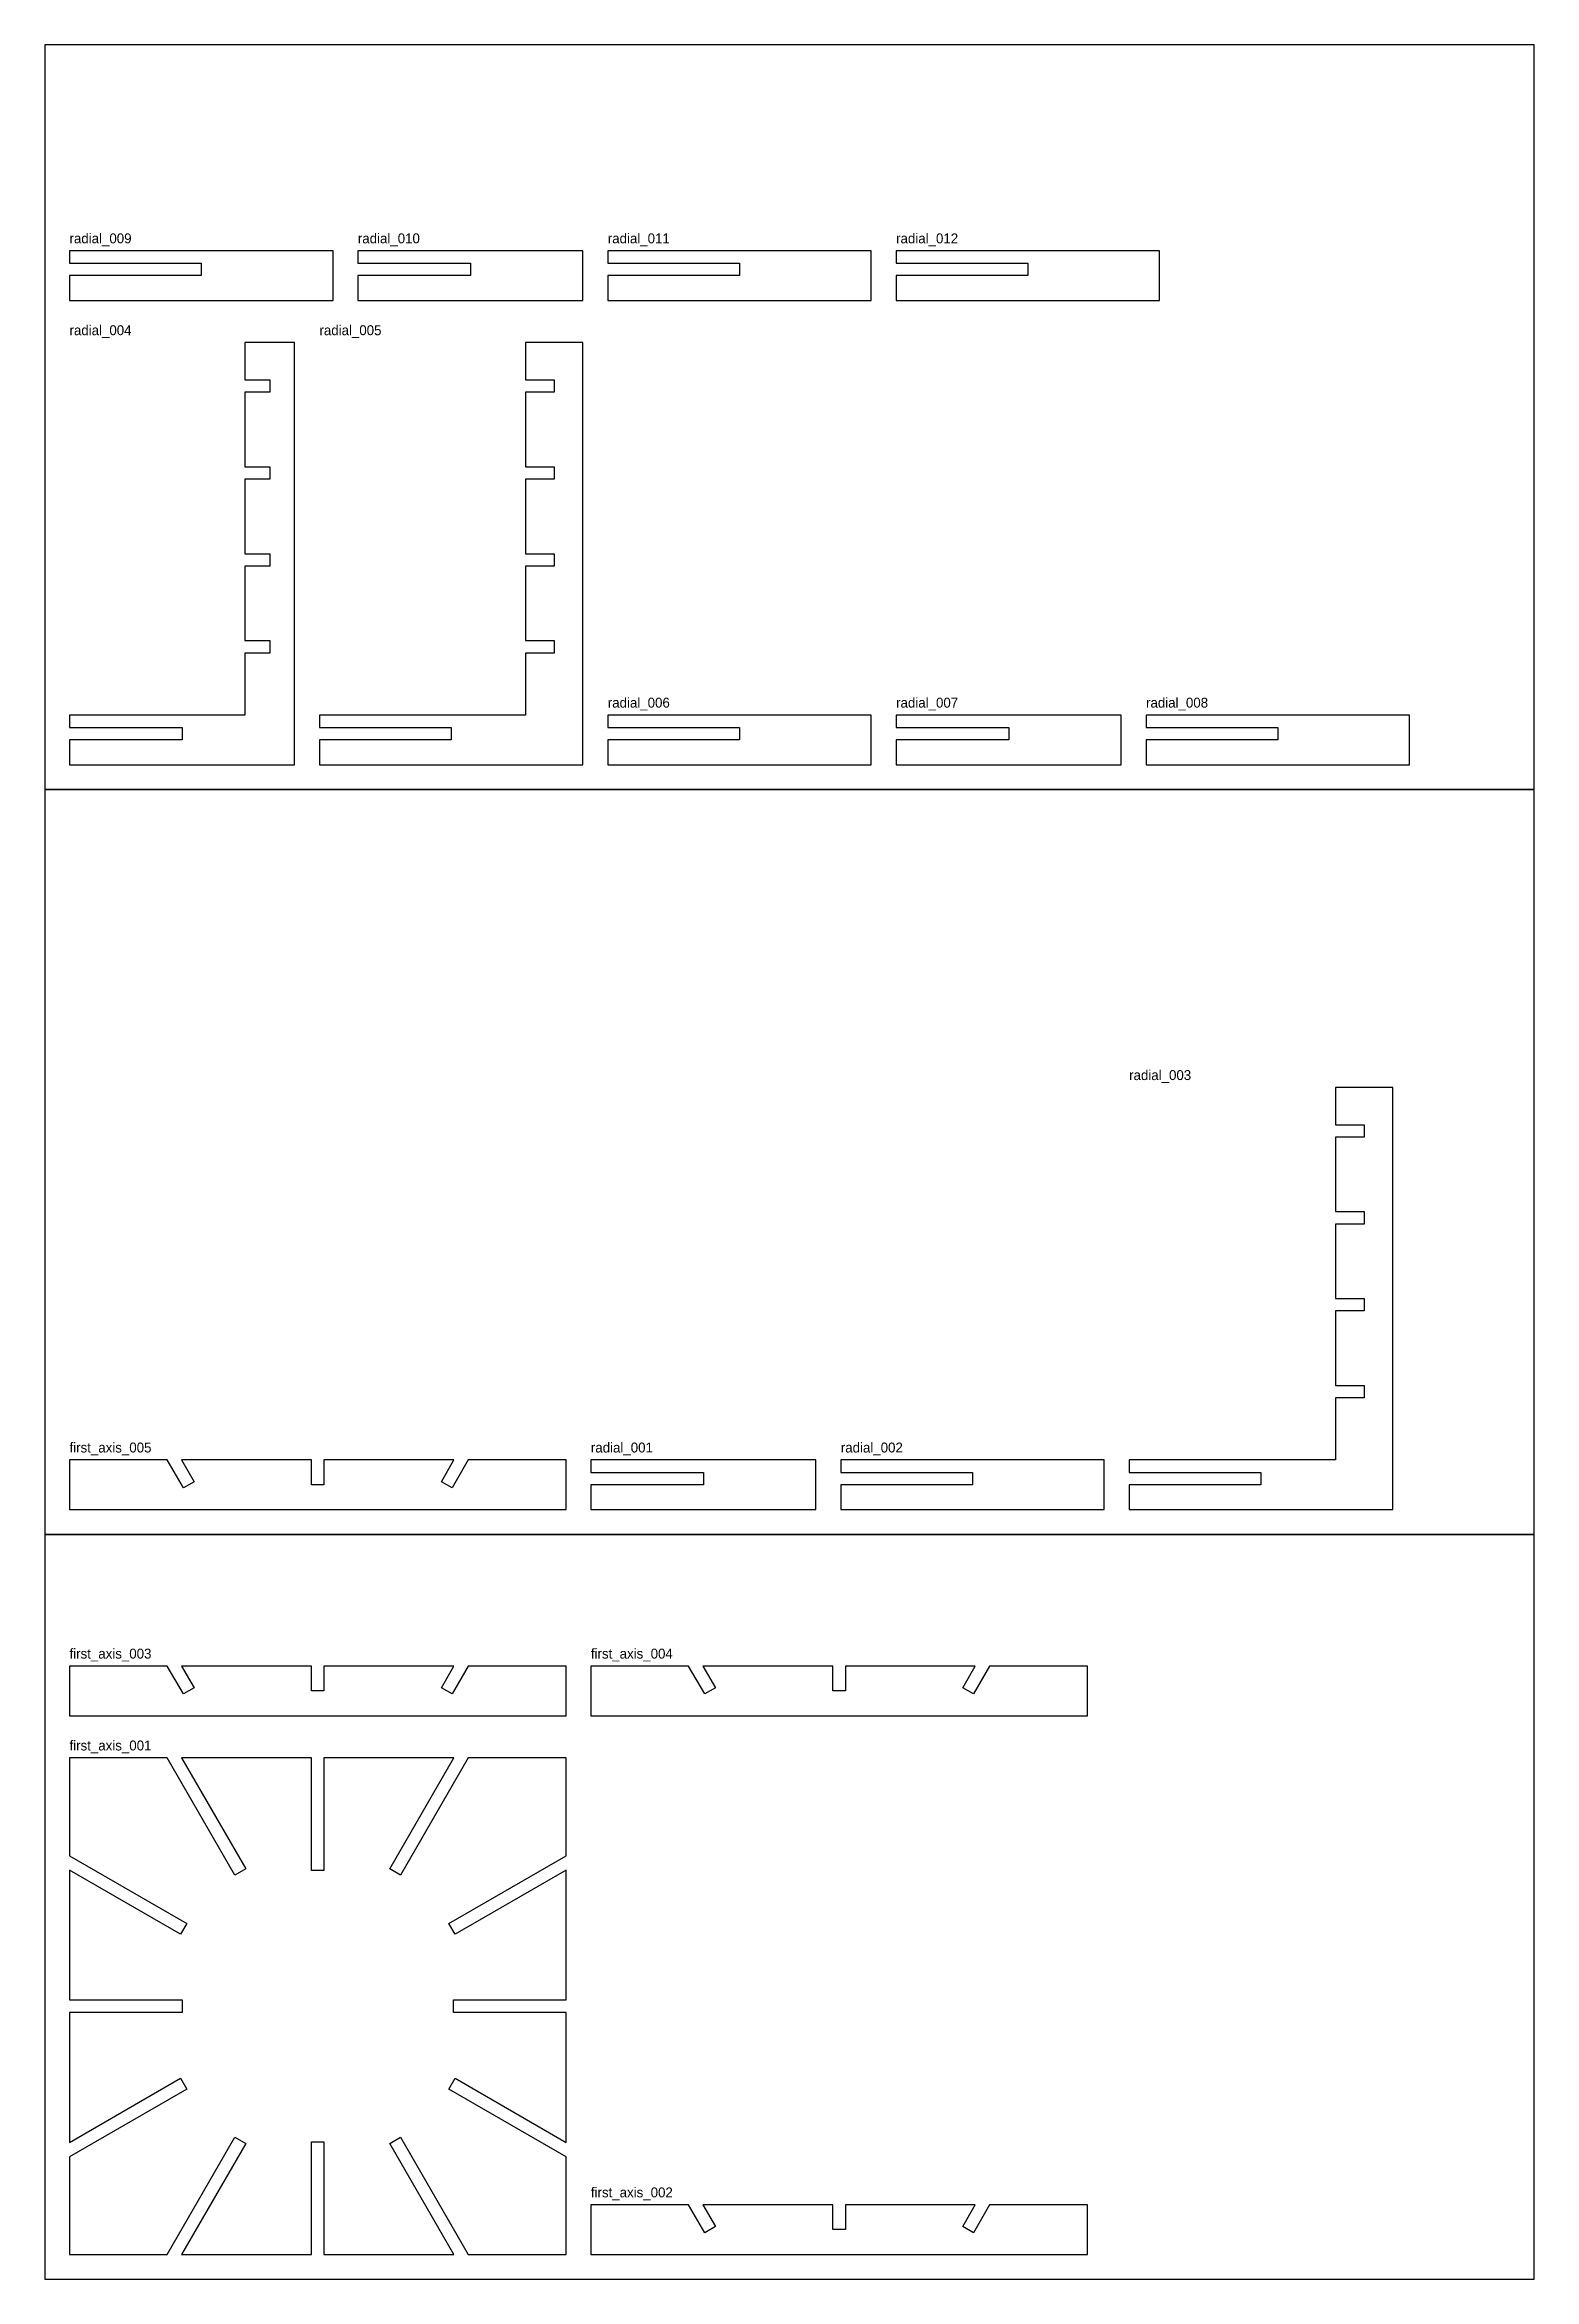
# Model space of a CAD drawing. Header units: metres. Extents: x 0 to 600, y 0 to 900.
import ezdxf

# ---------------------------------------------------------------- set-up
doc = ezdxf.new("R2010")
doc.units = ezdxf.units.M

msp = doc.modelspace()

# ---------------------------------------------------------------- linework, layer by layer
at = {"layer": 'first_axis_001'}
for p, q in [((49.378222, 210), (10, 210)), ((10, 210), (10, 170.621778)), ((76.634891, 162.790064), (49.378222, 210)), ((107.5, 210), (55.151724, 210)), ((55.151724, 210), (80.965018, 165.290064)), ((107.5, 164.665064), (107.5, 210)), ((164.848276, 210), (112.5, 210)), ((112.5, 210), (112.5, 164.665064)), ((139.034982, 165.290064), (164.848276, 210)), ((170.621778, 210), (143.365109, 162.790064)), ((210, 210), (170.621778, 210)), ((210, 170.621778), (210, 210)), ((10, 170.621778), (57.209936, 143.365109)), ((54.709936, 139.034982), (10, 164.848276)), ((10, 164.848276), (10, 112.5)), ((80.965018, 165.290064), (76.634891, 162.790064)), ((112.5, 164.665064), (107.5, 164.665064)), ((143.365109, 162.790064), (139.034982, 165.290064)), ((162.790064, 143.365109), (210, 170.621778)), ((210, 164.848276), (165.290064, 139.034982)), ((210, 112.5), (210, 164.848276)), ((57.209936, 143.365109), (54.709936, 139.034982)), ((165.290064, 139.034982), (162.790064, 143.365109)), ((10, 112.5), (55.334936, 112.5)), ((55.334936, 112.5), (55.334936, 107.5)), ((164.665064, 107.5), (164.665064, 112.5)), ((164.665064, 112.5), (210, 112.5)), ((55.334936, 107.5), (10, 107.5)), ((10, 107.5), (10, 55.151724)), ((210, 107.5), (164.665064, 107.5)), ((210, 55.151724), (210, 107.5)), ((10, 55.151724), (54.709936, 80.965018)), ((57.209936, 76.634891), (10, 49.378222)), ((54.709936, 80.965018), (57.209936, 76.634891)), ((162.790064, 76.634891), (165.290064, 80.965018)), ((210, 49.378222), (162.790064, 76.634891)), ((165.290064, 80.965018), (210, 55.151724)), ((49.378222, 10), (76.634891, 57.209936)), ((80.965018, 54.709936), (55.151724, 10)), ((76.634891, 57.209936), (80.965018, 54.709936)), ((107.5, 10), (107.5, 55.334936)), ((107.5, 55.334936), (112.5, 55.334936)), ((112.5, 55.334936), (112.5, 10)), ((139.034982, 54.709936), (143.365109, 57.209936)), ((164.848276, 10), (139.034982, 54.709936)), ((143.365109, 57.209936), (170.621778, 10)), ((10, 49.378222), (10, 10)), ((210, 10), (210, 49.378222)), ((10, 10), (49.378222, 10)), ((55.151724, 10), (107.5, 10)), ((112.5, 10), (164.848276, 10)), ((170.621778, 10), (210, 10))]:
    msp.add_line(p, q, dxfattribs=at)
at = {"layer": 'first_axis_002'}
for p, q in [((259.378222, 30), (220, 30)), ((220, 30), (220, 10)), ((265.873412, 18.75), (259.378222, 30)), ((317.5, 30), (265.151724, 30)), ((265.151724, 30), (270.203539, 21.25)), ((317.5, 20), (317.5, 30)), ((374.848276, 30), (322.5, 30)), ((322.5, 30), (322.5, 20)), ((369.796461, 21.25), (374.848276, 30)), ((380.621778, 30), (374.126588, 18.75)), ((420, 30), (380.621778, 30)), ((420, 10), (420, 30)), ((270.203539, 21.25), (265.873412, 18.75)), ((322.5, 20), (317.5, 20)), ((374.126588, 18.75), (369.796461, 21.25)), ((220, 10), (420, 10))]:
    msp.add_line(p, q, dxfattribs=at)
at = {"layer": 'first_axis_003'}
for p, q in [((49.378222, 247), (10, 247)), ((10, 247), (10, 227)), ((55.873412, 235.75), (49.378222, 247)), ((107.5, 247), (55.151724, 247)), ((55.151724, 247), (60.203539, 238.25)), ((107.5, 237), (107.5, 247)), ((164.848276, 247), (112.5, 247)), ((112.5, 247), (112.5, 237)), ((159.796461, 238.25), (164.848276, 247)), ((170.621778, 247), (164.126588, 235.75)), ((210, 247), (170.621778, 247)), ((210, 227), (210, 247)), ((60.203539, 238.25), (55.873412, 235.75)), ((112.5, 237), (107.5, 237)), ((164.126588, 235.75), (159.796461, 238.25)), ((10, 227), (210, 227))]:
    msp.add_line(p, q, dxfattribs=at)
at = {"layer": 'first_axis_004'}
for p, q in [((259.378222, 247), (220, 247)), ((220, 247), (220, 227)), ((265.873412, 235.75), (259.378222, 247)), ((317.5, 247), (265.151724, 247)), ((265.151724, 247), (270.203539, 238.25)), ((317.5, 237), (317.5, 247)), ((374.848276, 247), (322.5, 247)), ((322.5, 247), (322.5, 237)), ((369.796461, 238.25), (374.848276, 247)), ((380.621778, 247), (374.126588, 235.75)), ((420, 247), (380.621778, 247)), ((420, 227), (420, 247)), ((270.203539, 238.25), (265.873412, 235.75)), ((322.5, 237), (317.5, 237)), ((374.126588, 235.75), (369.796461, 238.25)), ((220, 227), (420, 227))]:
    msp.add_line(p, q, dxfattribs=at)
at = {"layer": 'first_axis_005'}
for p, q in [((49.378222, 330), (10, 330)), ((10, 330), (10, 310)), ((55.873412, 318.75), (49.378222, 330)), ((107.5, 330), (55.151724, 330)), ((55.151724, 330), (60.203539, 321.25)), ((107.5, 320), (107.5, 330)), ((164.848276, 330), (112.5, 330)), ((112.5, 330), (112.5, 320)), ((159.796461, 321.25), (164.848276, 330)), ((170.621778, 330), (164.126588, 318.75)), ((210, 330), (170.621778, 330)), ((210, 310), (210, 330)), ((60.203539, 321.25), (55.873412, 318.75)), ((112.5, 320), (107.5, 320)), ((164.126588, 318.75), (159.796461, 321.25)), ((10, 310), (210, 310))]:
    msp.add_line(p, q, dxfattribs=at)
at = {"layer": 'radial_001'}
for p, q in [((310.669873, 330), (220, 330)), ((220, 330), (220, 325)), ((220, 325), (265.334936, 325)), ((265.334936, 325), (265.334936, 320)), ((310.669873, 320), (310.669873, 330)), ((265.334936, 320), (220, 320)), ((220, 320), (220, 310)), ((310.669873, 310), (310.669873, 320)), ((220, 310), (310.669873, 310))]:
    msp.add_line(p, q, dxfattribs=at)
at = {"layer": 'radial_002'}
for p, q in [((426.8098, 330), (320.669873, 330)), ((320.669873, 330), (320.669873, 325)), ((320.669873, 325), (373.739836, 325)), ((373.739836, 325), (373.739836, 320)), ((426.8098, 325.773503), (426.8098, 330)), ((426.8098, 310), (426.8098, 325.773503)), ((373.739836, 320), (320.669873, 320)), ((320.669873, 320), (320.669873, 310)), ((320.669873, 310), (426.8098, 310))]:
    msp.add_line(p, q, dxfattribs=at)
at = {"layer": 'radial_003'}
for p, q in [((542.949727, 480), (519.855716, 480)), ((519.855716, 480), (519.855716, 465)), ((542.949727, 310), (542.949727, 480)), ((519.855716, 465), (531.402721, 465)), ((531.402721, 460), (519.855716, 460)), ((519.855716, 460), (519.855716, 430)), ((531.402721, 465), (531.402721, 460)), ((519.855716, 430), (531.402721, 430)), ((531.402721, 425), (519.855716, 425)), ((519.855716, 425), (519.855716, 395)), ((531.402721, 430), (531.402721, 425)), ((519.855716, 395), (531.402721, 395)), ((531.402721, 390), (519.855716, 390)), ((519.855716, 390), (519.855716, 360)), ((531.402721, 395), (531.402721, 390)), ((519.855716, 360), (531.402721, 360)), ((531.402721, 360), (531.402721, 355)), ((531.402721, 355), (519.855716, 355)), ((519.855716, 355), (519.855716, 330)), ((519.855716, 330), (436.8098, 330)), ((436.8098, 330), (436.8098, 325)), ((436.8098, 325), (489.879763, 325)), ((489.879763, 325), (489.879763, 320)), ((489.879763, 320), (436.8098, 320)), ((436.8098, 320), (436.8098, 310)), ((436.8098, 310), (542.949727, 310))]:
    msp.add_line(p, q, dxfattribs=at)
at = {"layer": 'radial_004'}
for p, q in [((100.669873, 780), (80.669873, 780)), ((80.669873, 780), (80.669873, 765)), ((100.669873, 610), (100.669873, 780)), ((80.669873, 765), (90.669873, 765)), ((90.669873, 765), (90.669873, 760)), ((90.669873, 760), (80.669873, 760)), ((80.669873, 760), (80.669873, 730)), ((80.669873, 730), (90.669873, 730)), ((90.669873, 730), (90.669873, 725)), ((90.669873, 725), (80.669873, 725)), ((80.669873, 725), (80.669873, 695)), ((80.669873, 695), (90.669873, 695)), ((90.669873, 695), (90.669873, 690)), ((90.669873, 690), (80.669873, 690)), ((80.669873, 690), (80.669873, 660)), ((80.669873, 660), (90.669873, 660)), ((90.669873, 660), (90.669873, 655)), ((90.669873, 655), (80.669873, 655)), ((80.669873, 655), (80.669873, 630)), ((80.669873, 630), (10, 630)), ((10, 630), (10, 625)), ((10, 625), (55.334936, 625)), ((55.334936, 625), (55.334936, 620)), ((55.334936, 620), (10, 620)), ((10, 620), (10, 610)), ((10, 610), (100.669873, 610))]:
    msp.add_line(p, q, dxfattribs=at)
at = {"layer": 'radial_005'}
for p, q in [((216.8098, 780), (193.715789, 780)), ((193.715789, 780), (193.715789, 765)), ((216.8098, 610), (216.8098, 780)), ((193.715789, 765), (205.262794, 765)), ((205.262794, 765), (205.262794, 760)), ((205.262794, 760), (193.715789, 760)), ((193.715789, 760), (193.715789, 730)), ((193.715789, 730), (205.262794, 730)), ((205.262794, 730), (205.262794, 725)), ((205.262794, 725), (193.715789, 725)), ((193.715789, 725), (193.715789, 695)), ((193.715789, 695), (205.262794, 695)), ((205.262794, 695), (205.262794, 690)), ((205.262794, 690), (193.715789, 690)), ((193.715789, 690), (193.715789, 660)), ((193.715789, 660), (205.262794, 660)), ((205.262794, 660), (205.262794, 655)), ((205.262794, 655), (193.715789, 655)), ((193.715789, 655), (193.715789, 630)), ((193.715789, 630), (110.669873, 630)), ((110.669873, 630), (110.669873, 625)), ((110.669873, 625), (163.739836, 625)), ((163.739836, 625), (163.739836, 620)), ((163.739836, 620), (110.669873, 620)), ((110.669873, 620), (110.669873, 610)), ((110.669873, 610), (216.8098, 610))]:
    msp.add_line(p, q, dxfattribs=at)
at = {"layer": 'radial_006'}
for p, q in [((332.949727, 630), (226.8098, 630)), ((226.8098, 630), (226.8098, 625)), ((332.949727, 625.773503), (332.949727, 630)), ((226.8098, 625), (279.879763, 625)), ((279.879763, 625), (279.879763, 620)), ((332.949727, 610), (332.949727, 625.773503)), ((279.879763, 620), (226.8098, 620)), ((226.8098, 620), (226.8098, 610)), ((226.8098, 610), (332.949727, 610))]:
    msp.add_line(p, q, dxfattribs=at)
at = {"layer": 'radial_007'}
for p, q in [((433.6196, 630), (342.949727, 630)), ((342.949727, 630), (342.949727, 625)), ((433.6196, 620), (433.6196, 630)), ((342.949727, 625), (388.284663, 625)), ((388.284663, 625), (388.284663, 620)), ((388.284663, 620), (342.949727, 620)), ((342.949727, 620), (342.949727, 610)), ((433.6196, 610), (433.6196, 620)), ((342.949727, 610), (433.6196, 610))]:
    msp.add_line(p, q, dxfattribs=at)
at = {"layer": 'radial_008'}
for p, q in [((549.759526, 630), (443.6196, 630)), ((443.6196, 630), (443.6196, 625)), ((549.759526, 614.226497), (549.759526, 630)), ((443.6196, 625), (496.689563, 625)), ((496.689563, 625), (496.689563, 620)), ((496.689563, 620), (443.6196, 620)), ((443.6196, 620), (443.6196, 610)), ((549.759526, 610), (549.759526, 614.226497)), ((443.6196, 610), (549.759526, 610))]:
    msp.add_line(p, q, dxfattribs=at)
at = {"layer": 'radial_009'}
for p, q in [((116.139927, 817), (10, 817)), ((10, 817), (10, 812)), ((10, 812), (63.069963, 812)), ((63.069963, 812), (63.069963, 807)), ((116.139927, 801.226497), (116.139927, 817)), ((63.069963, 807), (10, 807)), ((10, 807), (10, 797)), ((116.139927, 797), (116.139927, 801.226497)), ((10, 797), (116.139927, 797))]:
    msp.add_line(p, q, dxfattribs=at)
at = {"layer": 'radial_010'}
for p, q in [((216.8098, 817), (126.139927, 817)), ((126.139927, 817), (126.139927, 812)), ((126.139927, 812), (171.474863, 812)), ((171.474863, 812), (171.474863, 807)), ((216.8098, 807), (216.8098, 817)), ((171.474863, 807), (126.139927, 807)), ((126.139927, 807), (126.139927, 797)), ((216.8098, 797), (216.8098, 807)), ((126.139927, 797), (216.8098, 797))]:
    msp.add_line(p, q, dxfattribs=at)
at = {"layer": 'radial_011'}
for p, q in [((332.949727, 817), (226.8098, 817)), ((226.8098, 817), (226.8098, 812)), ((226.8098, 812), (279.879763, 812)), ((279.879763, 812), (279.879763, 807)), ((332.949727, 812.773503), (332.949727, 817)), ((332.949727, 797), (332.949727, 812.773503)), ((279.879763, 807), (226.8098, 807)), ((226.8098, 807), (226.8098, 797)), ((226.8098, 797), (332.949727, 797))]:
    msp.add_line(p, q, dxfattribs=at)
at = {"layer": 'radial_012'}
for p, q in [((449.089653, 817), (342.949727, 817)), ((342.949727, 817), (342.949727, 812)), ((342.949727, 812), (396.01969, 812)), ((396.01969, 812), (396.01969, 807)), ((449.089653, 801.226497), (449.089653, 817)), ((396.01969, 807), (342.949727, 807)), ((342.949727, 807), (342.949727, 797)), ((449.089653, 797), (449.089653, 801.226497)), ((342.949727, 797), (449.089653, 797))]:
    msp.add_line(p, q, dxfattribs=at)
at = {"layer": 'sheet_boundary'}
for p, q in [((600, 300), (0, 300)), ((0, 300), (0, 0)), ((600, 0), (600, 300)), ((0, 0), (600, 0))]:
    msp.add_line(p, q, dxfattribs=at)
at = {"layer": 'sheet_boundary_2'}
for p, q in [((600, 600), (0, 600)), ((0, 600), (0, 300)), ((600, 300), (600, 600)), ((0, 300), (600, 300))]:
    msp.add_line(p, q, dxfattribs=at)
at = {"layer": 'sheet_boundary_3'}
for p, q in [((600, 900), (0, 900)), ((0, 900), (0, 600)), ((600, 600), (600, 900)), ((0, 600), (600, 600))]:
    msp.add_line(p, q, dxfattribs=at)

# ---------------------------------------------------------------- texts
at = {"layer": 'first_axis_001'}
msp.add_text('first_axis_001', height=4, dxfattribs=at).set_placement((10, 213))
at = {"layer": 'first_axis_002'}
msp.add_text('first_axis_002', height=4, dxfattribs=at).set_placement((220, 33))
at = {"layer": 'first_axis_003'}
msp.add_text('first_axis_003', height=4, dxfattribs=at).set_placement((10, 250))
at = {"layer": 'first_axis_004'}
msp.add_text('first_axis_004', height=4, dxfattribs=at).set_placement((220, 250))
at = {"layer": 'first_axis_005'}
msp.add_text('first_axis_005', height=4, dxfattribs=at).set_placement((10, 333))
at = {"layer": 'radial_001'}
msp.add_text('radial_001', height=4, dxfattribs=at).set_placement((220, 333))
at = {"layer": 'radial_002'}
msp.add_text('radial_002', height=4, dxfattribs=at).set_placement((320.669873, 333))
at = {"layer": 'radial_003'}
msp.add_text('radial_003', height=4, dxfattribs=at).set_placement((436.8098, 483))
at = {"layer": 'radial_004'}
msp.add_text('radial_004', height=4, dxfattribs=at).set_placement((10, 783))
at = {"layer": 'radial_005'}
msp.add_text('radial_005', height=4, dxfattribs=at).set_placement((110.669873, 783))
at = {"layer": 'radial_006'}
msp.add_text('radial_006', height=4, dxfattribs=at).set_placement((226.8098, 633))
at = {"layer": 'radial_007'}
msp.add_text('radial_007', height=4, dxfattribs=at).set_placement((342.949727, 633))
at = {"layer": 'radial_008'}
msp.add_text('radial_008', height=4, dxfattribs=at).set_placement((443.6196, 633))
at = {"layer": 'radial_009'}
msp.add_text('radial_009', height=4, dxfattribs=at).set_placement((10, 820))
at = {"layer": 'radial_010'}
msp.add_text('radial_010', height=4, dxfattribs=at).set_placement((126.139927, 820))
at = {"layer": 'radial_011'}
msp.add_text('radial_011', height=4, dxfattribs=at).set_placement((226.8098, 820))
at = {"layer": 'radial_012'}
msp.add_text('radial_012', height=4, dxfattribs=at).set_placement((342.949727, 820))

doc.saveas('drawing.dxf')
